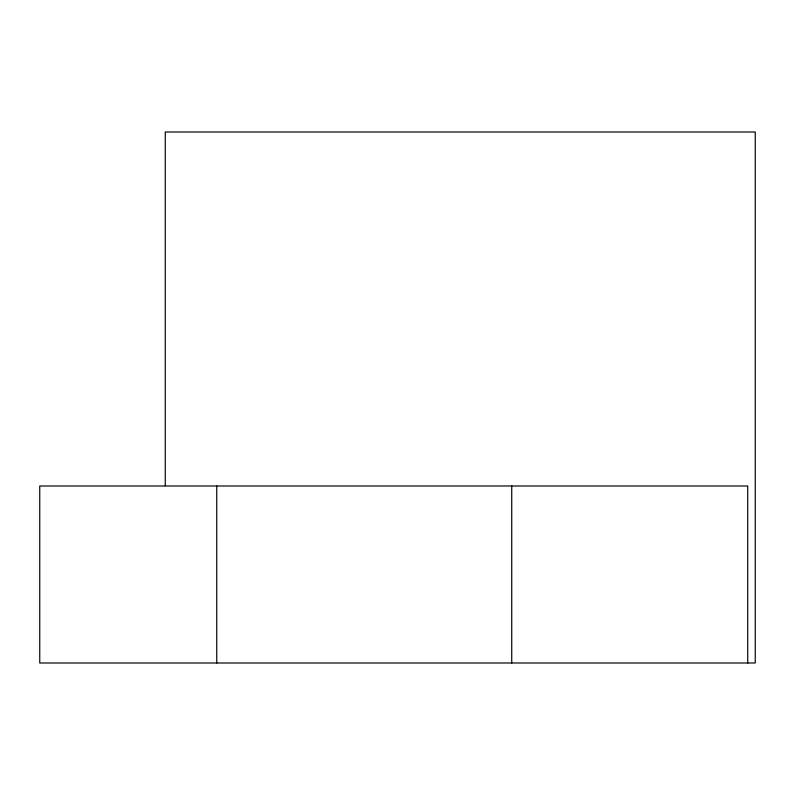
<?xml version="1.0" encoding="UTF-8"?>
<svg xmlns="http://www.w3.org/2000/svg" width="795" height="795" viewBox="0 0 795 795"><rect width="100%" height="100%" fill="white"/><g stroke="black" fill="none" stroke-linecap="round" stroke-linejoin="round"><path stroke-width="1.19" d="M747.717 662.99L747.717 485.993L39.75 485.993L39.75 662.99L755.25 662.99L755.25 132.01L165.271 132.01L165.271 485.586M511.732 485.993L511.732 662.99M216.747 485.993L216.747 662.99"/></g></svg>
